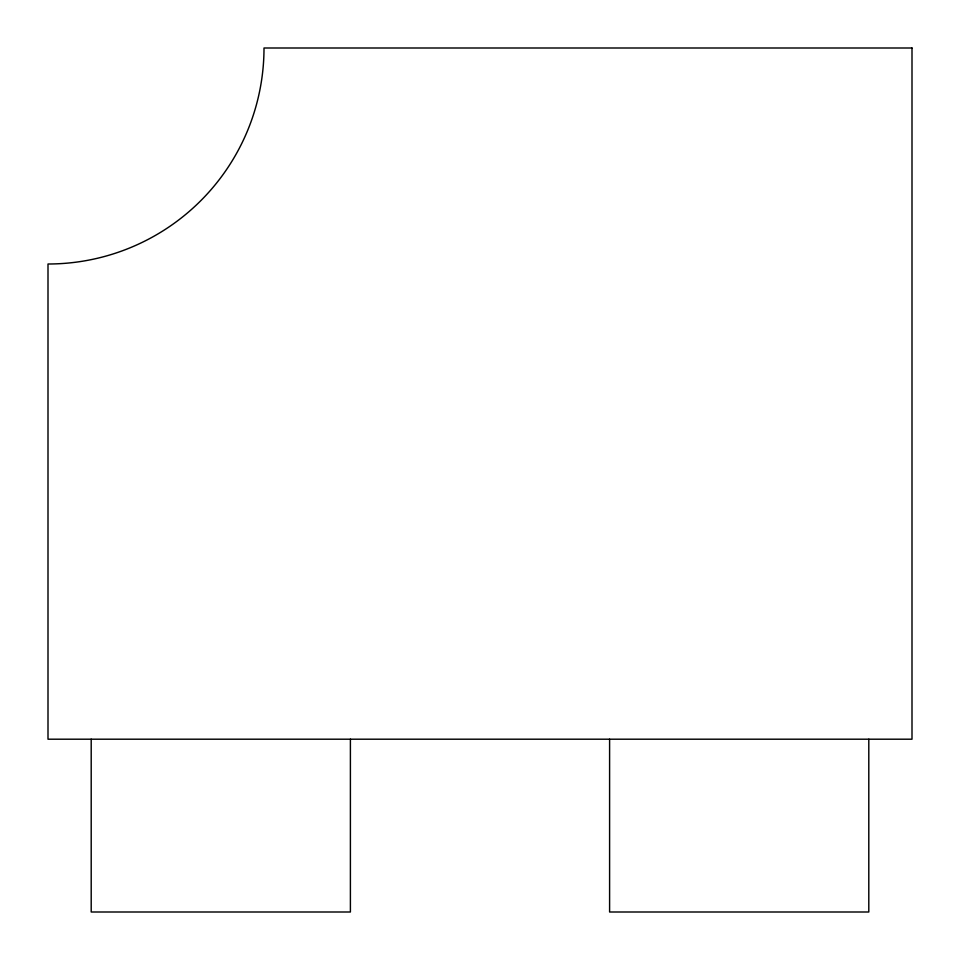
<?xml version="1.0" encoding="UTF-8"?>
<svg xmlns="http://www.w3.org/2000/svg" width="960" height="960" viewBox="0 0 960 960"><rect width="100%" height="100%" fill="white"/><g stroke="black" fill="none" stroke-linecap="round" stroke-linejoin="round"><path stroke-width="1.44" d="M868.8 739.2L868.8 912L609.6 912L609.6 739.2M350.4 739.2L350.4 912L91.2 912L91.2 739.2M912 48L264 48A216 216 0 0 1 48 264L48 739.2L912 739.2L912 48"/></g></svg>
